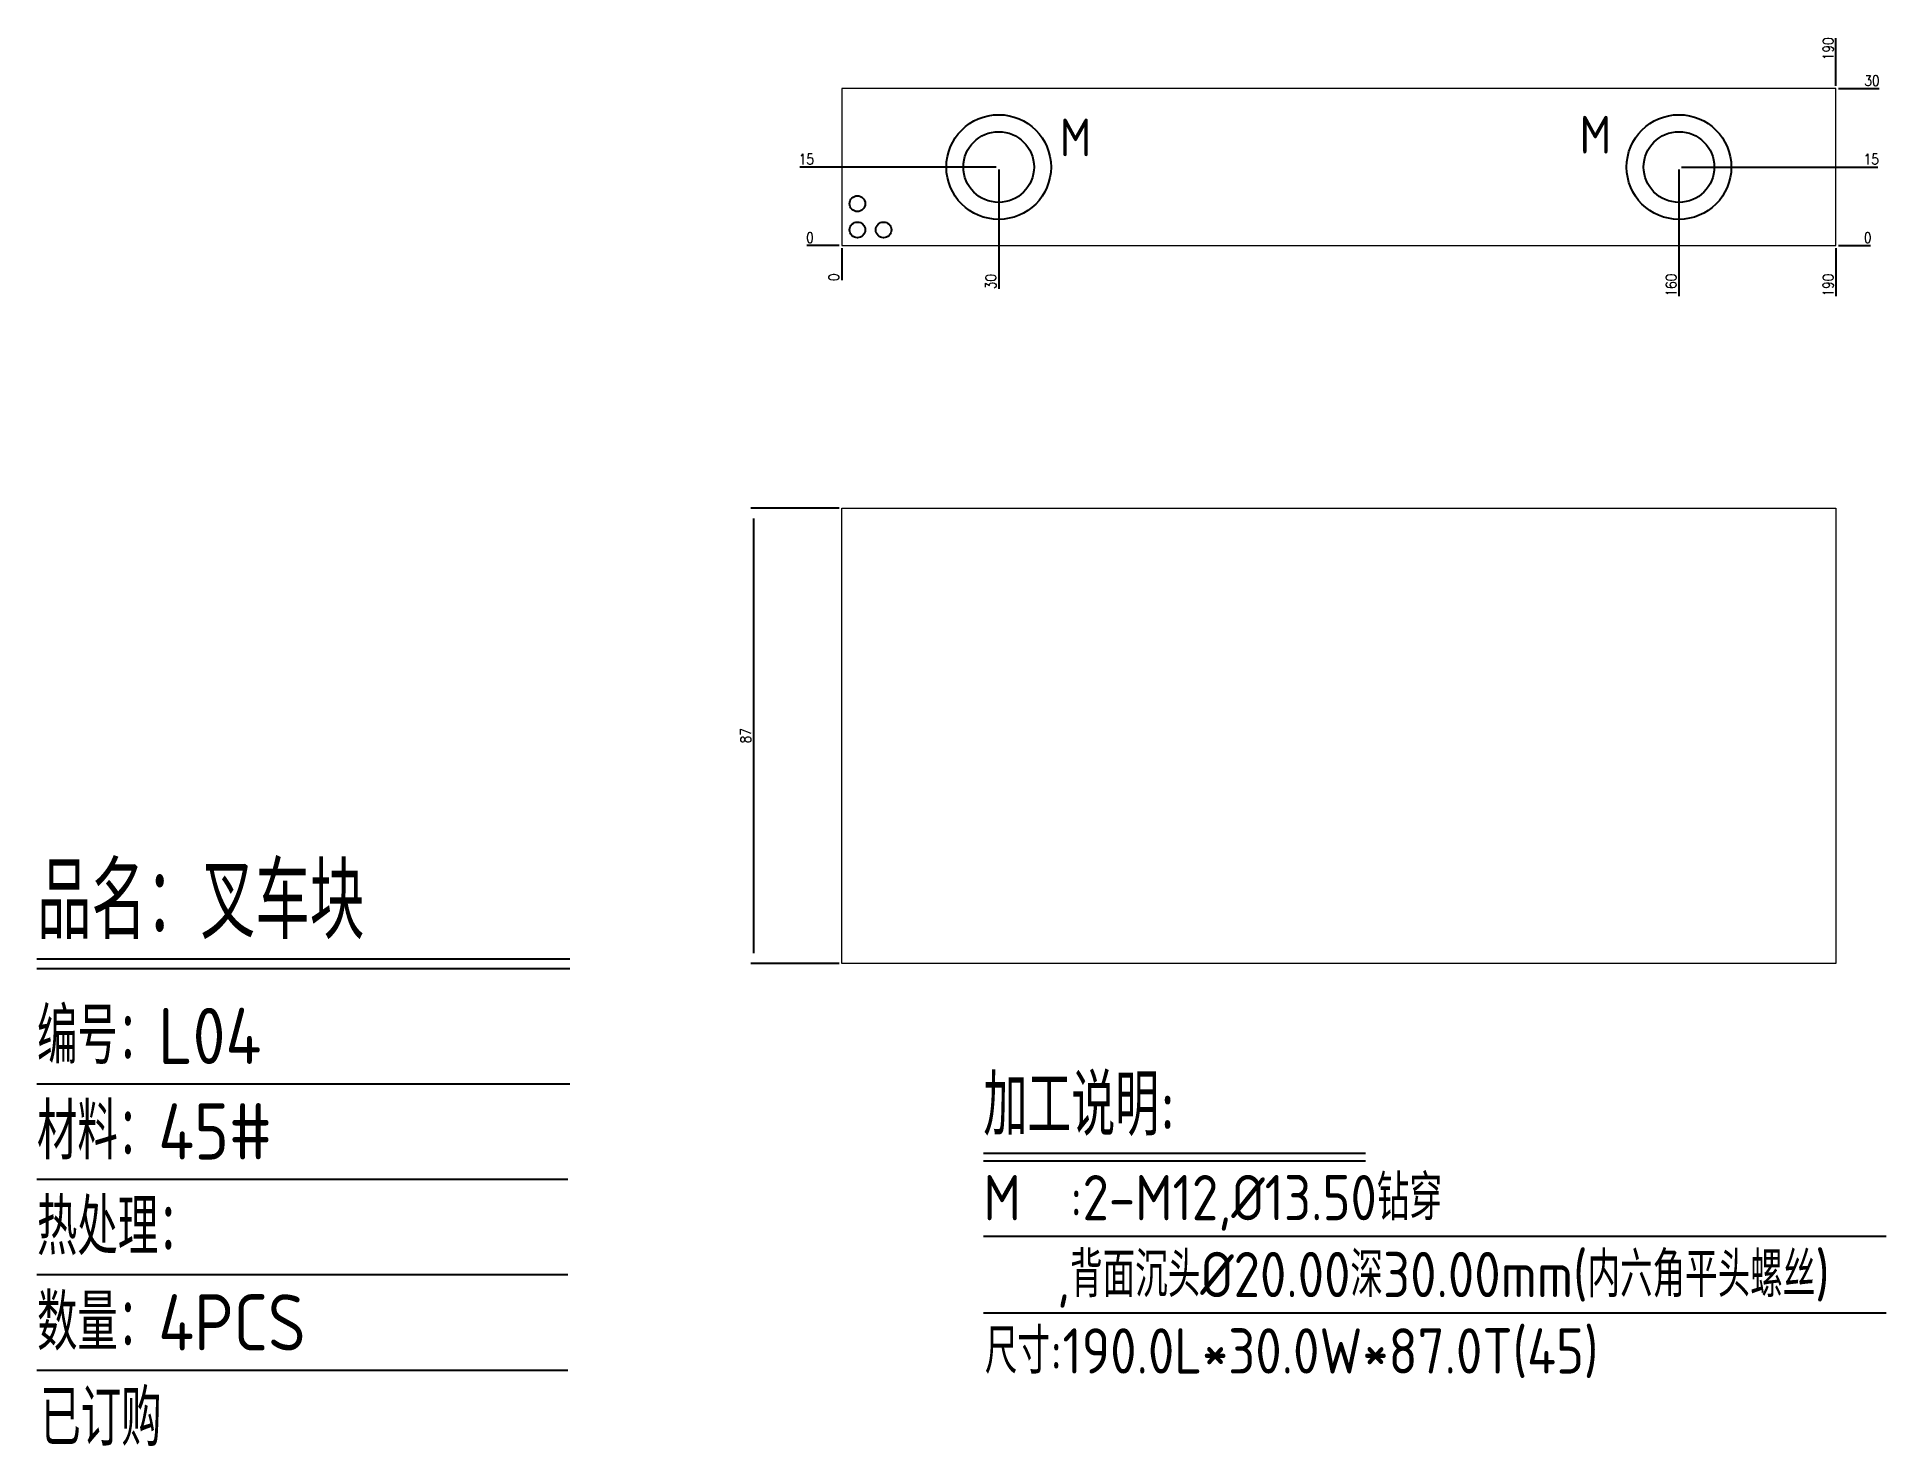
# Model space of a CAD drawing. Header units: millimetres. Extents: x 95652 to 96006, y -13604 to -13335.
import ezdxf
from ezdxf.enums import TextEntityAlignment as Align

# ---------------------------------------------------------------- set-up
doc = ezdxf.new("R2010")
doc.units = ezdxf.units.MM
doc.linetypes.add('ACAD_ISO03W100', pattern=[0])
for name, color, linetype in [('B2', 255, 'Continuous'), ('B2_O', 40, 'Continuous'), ('DIM', 4, 'Continuous'), ('TEXT', 4, 'Continuous')]:
    doc.layers.add(name, color=color, linetype=linetype)
doc.styles.add('gbenor', font='gbenor.shx', dxfattribs={"bigfont": 'gbcbig.shx'})
doc.styles.get("Standard").update_dxf_attribs({"font": 'txt.shx', "width": 0.85, "bigfont": 'ctxt.shx'})
doc.dimstyles.new('T-2-WX', dxfattribs={"dimtxt": 2, "dimasz": 2, "dimexe": 0.5, "dimexo": 0.5, "dimgap": 0.5, "dimtad": 1, "dimtxsty": 'Standard', "dimblk": 'OPEN30', "dimcen": 0, "dimazin": 3, "dimtfac": 1, "dimtmove": 0, "dimatfit": 3, "dimldrblk": 'OPEN30', "dimlwd": -1, "dimlwe": -1})

# ---------------------------------------------------------------- blocks, each defined once
blk = doc.blocks.new('*D7579')
at = {"layer": 'Defpoints', "color": 0}
for p in [(95806.07, -13374.53), (95996.07, -13374.53), (96001.07, -13374.53)]:
    blk.add_point(p, dxfattribs=at)
at = {"layer": 'DIM', "color": 0}
blk.add_line((95996.57, -13374.53), (96002.7, -13374.53), dxfattribs=at)
at = {"layer": 'DIM', "color": 0, "insert": (96002.13, -13373.03), "char_height": 2, "attachment_point": 5}
blk.add_mtext('0', dxfattribs=at)
blk = doc.blocks.new('_Open30')
blk = doc.blocks.new('*D7580')
at = {"layer": 'Defpoints', "color": 0}
for p in [(95966.07, -13359.53), (96001.07, -13359.53), (95806.07, -13374.53)]:
    blk.add_point(p, dxfattribs=at)
at = {"layer": 'DIM', "color": 0}
blk.add_line((95966.57, -13359.53), (96004.07, -13359.53), dxfattribs=at)
at = {"layer": 'DIM', "color": 0, "insert": (96002.82, -13358.03), "char_height": 2, "attachment_point": 5}
blk.add_mtext('15', dxfattribs=at)
blk = doc.blocks.new('*D7581')
at = {"layer": 'Defpoints', "color": 0}
for p in [(95996.07, -13344.53), (96001.07, -13344.53), (95806.07, -13374.53)]:
    blk.add_point(p, dxfattribs=at)
at = {"layer": 'DIM', "color": 0}
blk.add_line((95996.57, -13344.53), (96004.32, -13344.53), dxfattribs=at)
at = {"layer": 'DIM', "color": 0, "insert": (96002.94, -13343.03), "char_height": 2, "attachment_point": 5}
blk.add_mtext('30', dxfattribs=at)
blk = doc.blocks.new('*D7582')
at = {"layer": 'Defpoints', "color": 0}
for p in [(95801.07, -13374.53), (95806.07, -13374.53), (95806.07, -13374.53)]:
    blk.add_point(p, dxfattribs=at)
at = {"layer": 'DIM', "color": 0}
blk.add_line((95805.57, -13374.53), (95799.43, -13374.53), dxfattribs=at)
at = {"layer": 'DIM', "color": 0, "insert": (95800, -13373.03), "char_height": 2, "attachment_point": 5}
blk.add_mtext('0', dxfattribs=at)
blk = doc.blocks.new('*D7583')
at = {"layer": 'Defpoints', "color": 0}
for p in [(95801.07, -13359.53), (95836.07, -13359.53), (95806.07, -13374.53)]:
    blk.add_point(p, dxfattribs=at)
at = {"layer": 'DIM', "color": 0}
blk.add_line((95835.57, -13359.53), (95798.06, -13359.53), dxfattribs=at)
at = {"layer": 'DIM', "color": 0, "insert": (95799.31, -13358.03), "char_height": 2, "attachment_point": 5}
blk.add_mtext('15', dxfattribs=at)
blk = doc.blocks.new('*D7584')
at = {"layer": 'Defpoints', "color": 0}
for p in [(95806.07, -13374.53), (95996.07, -13374.53), (95996.07, -13379.53)]:
    blk.add_point(p, dxfattribs=at)
at = {"layer": 'DIM', "color": 0}
blk.add_line((95996.07, -13375.03), (95996.07, -13384.16), dxfattribs=at)
at = {"layer": 'DIM', "color": 0, "insert": (95994.57, -13382.09), "char_height": 2, "attachment_point": 5, "rotation": 90}
blk.add_mtext('190', dxfattribs=at)
blk = doc.blocks.new('*D7585')
at = {"layer": 'Defpoints', "color": 0}
for p in [(95966.07, -13359.53), (95806.07, -13374.53), (95966.07, -13379.53)]:
    blk.add_point(p, dxfattribs=at)
at = {"layer": 'DIM', "color": 0}
blk.add_line((95966.07, -13360.03), (95966.07, -13384.16), dxfattribs=at)
at = {"layer": 'DIM', "color": 0, "insert": (95964.57, -13382.09), "char_height": 2, "attachment_point": 5, "rotation": 90}
blk.add_mtext('160', dxfattribs=at)
blk = doc.blocks.new('*D7586')
at = {"layer": 'Defpoints', "color": 0}
for p in [(95836.07, -13359.53), (95806.07, -13374.53), (95836.07, -13379.53)]:
    blk.add_point(p, dxfattribs=at)
at = {"layer": 'DIM', "color": 0}
blk.add_line((95836.07, -13360.03), (95836.07, -13382.78), dxfattribs=at)
at = {"layer": 'DIM', "color": 0, "insert": (95834.57, -13381.4), "char_height": 2, "attachment_point": 5, "rotation": 90}
blk.add_mtext('30', dxfattribs=at)
blk = doc.blocks.new('*D7587')
at = {"layer": 'Defpoints', "color": 0}
for p in [(95806.07, -13374.53), (95806.07, -13374.53), (95806.07, -13379.53)]:
    blk.add_point(p, dxfattribs=at)
at = {"layer": 'DIM', "color": 0}
blk.add_line((95806.07, -13375.03), (95806.07, -13381.16), dxfattribs=at)
at = {"layer": 'DIM', "color": 0, "insert": (95804.57, -13380.59), "char_height": 2, "attachment_point": 5, "rotation": 90}
blk.add_mtext('0', dxfattribs=at)
blk = doc.blocks.new('*D7588')
at = {"layer": 'Defpoints', "color": 0}
for p in [(95996.07, -13339.53), (95996.07, -13344.53), (95806.07, -13374.53)]:
    blk.add_point(p, dxfattribs=at)
at = {"layer": 'DIM', "color": 0}
blk.add_line((95996.07, -13344.03), (95996.07, -13334.9), dxfattribs=at)
at = {"layer": 'DIM', "color": 0, "insert": (95994.57, -13336.96), "char_height": 2, "attachment_point": 5, "rotation": 90}
blk.add_mtext('190', dxfattribs=at)
blk = doc.blocks.new('*D7589')
at = {"layer": 'Defpoints', "color": 0}
for p in [(95806.07, -13424.66), (95789.23, -13511.66), (95806.07, -13511.66)]:
    blk.add_point(p, dxfattribs=at)
at = {"layer": 'DIM', "color": 0}
for p, q in [((95805.57, -13424.66), (95788.73, -13424.66)), ((95789.23, -13426.66), (95789.23, -13509.66)), ((95805.57, -13511.66), (95788.73, -13511.66))]:
    blk.add_line(p, q, dxfattribs=at)
at = {"layer": 'DIM', "color": 0, "insert": (95787.73, -13468.16), "char_height": 2, "attachment_point": 5, "rotation": 90}
blk.add_mtext('87', dxfattribs=at)

msp = doc.modelspace()

# ---------------------------------------------------------------- linework, layer by layer
at = {"layer": 'B2', "linetype": 'Continuous', "lineweight": 15}
for points in [[(95806.065, -13374.528), (95996.065, -13374.528), (95996.065, -13344.528), (95806.065, -13344.528)], [(95806.065, -13424.66), (95996.065, -13424.66), (95996.065, -13511.66), (95806.065, -13511.66)]]:
    msp.add_lwpolyline(points, close=True, dxfattribs=at)
at = {"layer": 'B2_O', "linetype": 'ACAD_ISO03W100', "ltscale": 0.5}
for centre in [(95836.065, -13359.528), (95966.065, -13359.528)]:
    msp.add_circle(centre, 10, dxfattribs=at)
at = {"layer": 'B2_O'}
for centre in [(95836.065, -13359.528), (95966.065, -13359.528)]:
    msp.add_circle(centre, 6.75, dxfattribs=at)
at = {"layer": 'DIM', "color": 4, "linetype": 'Continuous', "lineweight": 25}
for p, q in [((95652.283, -13510.736), (95754.14, -13510.736)), ((95652.283, -13512.613), (95754.14, -13512.613)), ((95652.283, -13534.603), (95754.14, -13534.603)), ((95652.283, -13552.839), (95753.697, -13552.839)), ((95652.283, -13571.075), (95753.697, -13571.075)), ((95652.283, -13589.311), (95753.697, -13589.311))]:
    msp.add_line(p, q, dxfattribs=at)
at = {"layer": 'TEXT', "color": 3}
for p, q in [((95833.141, -13547.857), (95906.132, -13547.857)), ((95833.141, -13549.369), (95906.132, -13549.369)), ((95833.141, -13563.711), (96005.634, -13563.711)), ((95833.141, -13578.399), (96005.634, -13578.399))]:
    msp.add_line(p, q, dxfattribs=at)
at = {"layer": 'TEXT', "color": 4}
for centre in [(95809.065, -13366.528), (95809.065, -13371.528), (95814.065, -13371.528)]:
    msp.add_circle(centre, 1.5, dxfattribs=at)

# ---------------------------------------------------------------- texts
at = {"layer": 'DIM', "color": 3, "linetype": 'Continuous', "lineweight": 25, "style": 'gbenor'}
for s, height, p in [('品名：叉车块', 14.4813, (95652.283, -13506.982)), ('编号：L04', 10.7269, (95652.283, -13530.849)), ('材料：45#', 10.7269, (95652.283, -13549.085)), ('热处理：', 10.7269, (95652.283, -13567.32)), ('数量：4PCS', 10.7269, (95652.283, -13585.556)), ('已订购', 10.7269, (95652.935, -13603.792))]:
    msp.add_text(s, height=height, dxfattribs=at).set_placement(p)
at = {"layer": 'TEXT', "color": 4, "style": 'gbenor'}
for p in [(95850.763, -13353.859), (95950.09, -13353.345)]:
    msp.add_text('M', height=7.2, dxfattribs=at).set_placement(p, align=Align.MIDDLE_CENTER)
for s, height, p in [('加工说明: ', 11.664, (95833.141, -13544.53)), ('M  :2-M12,%%c13.50钻穿', 8.64, (95833.141, -13560.687)), ('   ,背面沉头%%C20.00深30.00mm(内六角平头螺丝)', 8.64, (95833.141, -13575.375)), ('尺寸:190.0L*30.0W*87.0T(45)', 8.64, (95833.424, -13589.966))]:
    msp.add_text(s, height=height, dxfattribs=at).set_placement(p)

# ---------------------------------------------------------------- dimensions: what is measured, and where the dimension line sits
at = {"layer": 'DIM', "color": 4}
for feature_location, offset, dtype, origin, picture, middle in [((95996.065, -13344.528), (0, 5), 1, (95806.065, -13374.528), '*D7588', (95994.565, -13336.963)), ((95996.065, -13344.528), (5, 0), 0, (95806.065, -13374.528), '*D7581', (96002.941, -13343.028)), ((95836.065, -13359.528), (-35, 0), 0, (95806.065, -13374.528), '*D7583', (95799.31, -13358.028)), ((95966.065, -13359.528), (35, 0), 0, (95806.065, -13374.528), '*D7580', (96002.82, -13358.028)), ((95966.065, -13359.528), (0, -20), 1, (95806.065, -13374.528), '*D7585', (95964.565, -13382.092)), ((95836.065, -13359.528), (0, -20), 1, (95806.065, -13374.528), '*D7586', (95834.565, -13381.404)), ((95806.065205746, -13374.527768801), (-5, 0), 0, (95806.065205746, -13374.527768801), '*D7582', (95799.99853908, -13373.027768801)), ((95996.065205746, -13374.527768801), (5, 0), 0, (95806.065205746, -13374.527768801), '*D7579', (96002.131872413, -13373.027768801)), ((95806.065205746, -13374.527768801), (0, -5), 1, (95806.065205746, -13374.527768801), '*D7587', (95804.565205746, -13380.594435467)), ((95996.065, -13374.528), (0, -5), 1, (95806.065, -13374.528), '*D7584', (95994.565, -13382.092))]:
    dim = msp.add_ordinate_dim(feature_location=feature_location, offset=offset, dtype=dtype, origin=origin, dimstyle='T-2-WX', dxfattribs=at)
    dim.commit()
    dim.dimension.update_dxf_attribs({"geometry": picture, "text_midpoint": middle})
dim = msp.add_linear_dim(base=(95789.232, -13511.66), p1=(95806.065, -13424.66), p2=(95806.065, -13511.66), angle=90, dimstyle='T-2-WX', dxfattribs=at)
dim.commit()
dim.dimension.update_dxf_attribs({"geometry": '*D7589', "text_midpoint": (95787.732, -13468.16)})

doc.saveas('drawing.dxf')
